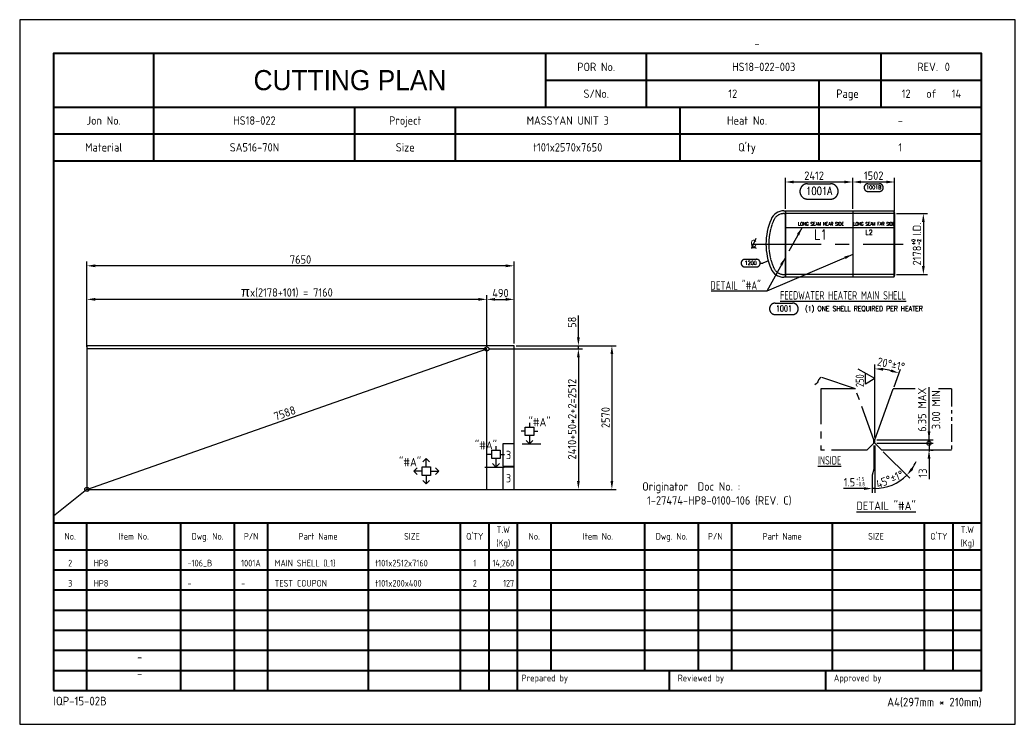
# Model space of a CAD drawing. Header units: millimetres. Extents: x -47360 to 661737, y -45870 to 354580.
# Drawn here: x 20000 to 37820, y 80000 to 92600 of the extents above; entities that cross this region are included whole.
import ezdxf
from ezdxf.enums import TextEntityAlignment as Align

# ---------------------------------------------------------------- set-up
doc = ezdxf.new("R2010")
doc.units = ezdxf.units.MM
doc.header["$LTSCALE"] = 10
for name, pattern in [('CENTER', [2, 1.25, -0.25, 0.25, -0.25]), ('CONT', [1, 1, 0]), ('DASHED', [0.75, 0.5, -0.25]), ('PHANTOM', [63.5, 31.75, -6.35, 6.35, -6.35, 6.35, -6.35])]:
    doc.linetypes.add(name, pattern=pattern)
for name, color, linetype in [('02_1  101x7159.68965753114x2512', 7, 'Continuous'), ('03_4  101x400x200', 7, 'Continuous'), ('11', 2, 'Continuous'), ('12_Ejes principales', 1, 'CENTER'), ('13', 4, 'PHANTOM'), ('14', 3, 'DASHED'), ('15', 7, 'Continuous'), ('GEN-ANN', 7, 'CONT'), ('GEN-TXT', 7, 'CONT'), ('N12_1  101x7650x2570', 7, 'Continuous'), ('T', 2, 'Continuous')]:
    doc.layers.add(name, color=color, linetype=linetype)
doc.layers.add('PAGE', color=9, linetype='Continuous', plot=False)
doc.layers.add('TITLE', color=15, linetype='Continuous', lineweight=40)
doc.styles.add('FRACTION', font='romans.shx', dxfattribs={"bigfont": 'FRACTION.shx'})
doc.styles.add('SIMPLEX', font='romans.shx', dxfattribs={"width": 0.8})
doc.styles.get("Standard").update_dxf_attribs({"font": 'isocp2.shx', "bigfont": 'whgtxt.shx'})
doc.dimstyles.new('ISO-25', dxfattribs={"dimscale": 60, "dimtxt": 2.5, "dimasz": 2.5, "dimexe": 1.25, "dimexo": 0.625, "dimtad": 1, "dimdec": 0, "dimdsep": 46, "dimtxsty": 'Standard', "dimcen": 2.5, "dimclrt": 2, "dimadec": 0, "dimazin": 0, "dimtfac": 1, "dimtdec": 0, "dimtmove": 0, "dimatfit": 3, "dimfxl": 1, "dimarcsym": 0})
doc.dimstyles.new('ISO-25 x2', dxfattribs={"dimscale": 60, "dimtxt": 2.5, "dimasz": 2.5, "dimexe": 1.25, "dimexo": 0.625, "dimtad": 1, "dimdec": 0, "dimlfac": 2, "dimdsep": 46, "dimtxsty": 'Standard', "dimcen": 2.5, "dimclrt": 2, "dimadec": 0, "dimazin": 0, "dimtfac": 1, "dimtdec": 0, "dimtmove": 0, "dimatfit": 3, "dimfxl": 1, "dimarcsym": 0})
doc.dimstyles.get("Standard").update_dxf_attribs({"dimtxt": 1, "dimasz": 1, "dimexe": 1, "dimexo": 1, "dimgap": 1, "dimtad": 1, "dimtxsty": 'Standard', "dimcen": 2.5, "dimadec": 0, "dimazin": 0, "dimtfac": 1, "dimtmove": 0, "dimatfit": 3, "dimfxl": 1, "dimarcsym": 0})

# ---------------------------------------------------------------- blocks, each defined once
blk = doc.blocks.new('CP00')
at = {"layer": 'PAGE'}
blk.add_line((20, 70), (10, 62), dxfattribs=at)
blk.add_lwpolyline([(0, 0), (297, 0), (297, 210), (0, 210)], close=True, dxfattribs=at)
at = {"layer": 'TITLE'}
for p, q in [((40, 184), (40, 200)), ((157, 184), (157, 200)), ((10, 184), (287, 184)), ((10, 168), (287, 168)), ((10, 60), (287, 60)), ((148.5, 16), (287, 16))]:
    blk.add_line(p, q, dxfattribs=at)
at = {"layer": 'TITLE', "color": 8}
for p, q in [((187, 184), (187, 200)), ((257, 184), (257, 192)), ((40, 168), (40, 184)), ((130, 168), (130, 184)), ((238.5, 168), (238.5, 184)), ((10, 176), (287, 176)), ((20, 10), (20, 60)), ((48, 10), (48, 60)), ((64, 10), (64, 60)), ((74, 10), (74, 60)), ((104, 10), (104, 60)), ((131.5, 10), (131.5, 60)), ((140, 10), (140, 60)), ((158.5, 16), (158.5, 60)), ((186.5, 16), (186.5, 60)), ((202.5, 16), (202.5, 60)), ((212.5, 16), (212.5, 60)), ((242.5, 16), (242.5, 60)), ((270, 16), (270, 60)), ((278.5, 16), (278.5, 60)), ((10, 52), (287, 52)), ((10, 46), (287, 46)), ((10, 40), (287, 40)), ((10, 34), (287, 34)), ((10, 28), (287, 28)), ((10, 22), (287, 22)), ((10, 16), (148.5, 16)), ((193.8, 16), (193.8, 10)), ((240.4, 16), (240.4, 10))]:
    blk.add_line(p, q, dxfattribs=at)
at = {"layer": 'TITLE', "color": 9}
for p, q in [((257, 192), (257, 200)), ((157, 192), (287, 192)), ((238.5, 184), (238.5, 192)), ((100, 168), (100, 184)), ((197, 168), (197, 184)), ((148.5, 10), (148.5, 60))]:
    blk.add_line(p, q, dxfattribs=at)
at = {"layer": 'TITLE', "color": 15}
blk.add_lwpolyline([(10, 10), (287, 10), (287, 200), (10, 200)], close=True, dxfattribs=at)
at = {"layer": 'PAGE', "color": 2}
blk.add_attdef('ATT_NESTINGPLANNO', text='', height=2.5, dxfattribs=at).set_placement((220, 203), align=Align.MIDDLE_CENTER)
for tag, p in [('ATT_OWNERITEMNO', (35, 7.09)), ('ATT_PARTNAME', (35, 2.09))]:
    blk.add_attdef(tag, text='', height=2.5, dxfattribs=at).set_placement(p, align=Align.MIDDLE_LEFT)
at = {"layer": 'TITLE', "color": 2}
for s, height, p in [('POR No.', 2.5, (172, 196)), ('S/No.', 2.5, (172, 188)), ('Page', 2.5, (247, 188)), ('of', 2.5, (272, 188)), ('Jon No.', 2.5, (25, 180)), ('Project', 2.5, (115, 180)), ('Heat No.', 2.5, (217, 180)), ('-', 2.5, (262.75, 180)), ('Material', 2.5, (25, 172)), ('Size', 2.5, (115, 172)), ("Q'ty", 2.5, (217, 172)), ('No.', 2, (15, 56)), ('Item No.', 2, (34, 56)), ('Dwg. No.', 2, (56, 56)), ('P/N', 2, (69, 56)), ('Part Name', 2, (89, 56)), ('SIZE', 2, (117, 56)), ("Q'TY", 2, (135.75, 56)), ('T.W', 2, (144.25, 58)), ('No.', 2, (153.5, 56)), ('Item No.', 2, (172.5, 56)), ('Dwg. No.', 2, (194.5, 56)), ('P/N', 2, (207.5, 56)), ('Part Name', 2, (227.5, 56)), ('SIZE', 2, (255.5, 56)), ("Q'TY", 2, (274.25, 56)), ('T.W', 2, (282.75, 58)), ('(Kg)', 2, (144.25, 54)), ('(Kg)', 2, (282.75, 54))]:
    blk.add_text(s, height=height, dxfattribs=at).set_placement(p, align=Align.MIDDLE_CENTER)
blk.add_text('REV.', height=2.5, dxfattribs=at).set_placement((274, 196), align=Align.MIDDLE_RIGHT)
blk.add_text('0', height=2.5, dxfattribs=at).set_placement((276, 196), align=Align.MIDDLE_LEFT)
for s, height, p in [('Prepared by', 2, (149.73, 12.75)), ('Reviewed by', 2, (196.33, 12.75)), ('Approved by', 2, (242.93, 12.75)), ('IQP-15-02B', 2.594, (10, 5.57))]:
    blk.add_text(s, height=height, dxfattribs=at).set_placement(p)
blk.add_text('A4(297mm * 210mm)', height=2.5936, dxfattribs=at).set_placement((287, 5.26), align=Align.RIGHT)
at = {"layer": 'TITLE', "color": 3, "insert": (98.5, 192), "char_height": 6, "width": 59.896, "attachment_point": 5}
blk.add_mtext('{\\fHYHeadLine-Medium|b0|i0|c129|p18;CUTTING PLAN}', dxfattribs=at)
at = {"layer": 'TITLE', "color": 2}
for tag, height, p in [('ATT_PORNO', 2.5, (222, 196)), ('ATT_CUTTINGPLANNO', 2.5, (212.75, 188)), ('ATT_PAGENO', 2.5, (264.5, 188)), ('ATT_PAGESUBTOTAL', 2.5, (279.5, 188)), ('ATT_WONO', 2.5, (70, 180)), ('ATT_PROJECT', 2.5, (163.5, 180)), ('ATT_PORWEIGHT', 2, (278.5, 89)), ('ATT_NETWEIGHT', 2, (278.5, 83)), ('ATT_SAVEWEIGHT', 2, (278.5, 77)), ('ATT_SCRAPWEIGHT', 2, (278.5, 71)), ('ATT_CUTTING', 2, (278.5, 65))]:
    blk.add_attdef(tag, text='', height=height, dxfattribs=at).set_placement(p, align=Align.MIDDLE_CENTER)
at = {"layer": 'TITLE', "color": 3}
for tag, p in [('ATT_MATERIAL', (70, 172)), ('ATT_SIZE', (163.5, 172)), ('ATT_QTY', (262.75, 172))]:
    blk.add_attdef(tag, text='', height=2.5, dxfattribs=at).set_placement(p, align=Align.MIDDLE_CENTER)
blk = doc.blocks.new('*D149')
at = {"color": 0, "lineweight": -2, "transparency": 16777216}
for p, q in [((21200, 86749), (21200, 87675)), ((28360, 86749), (28360, 87675)), ((28210, 87600), (21350, 87600))]:
    blk.add_line(p, q, dxfattribs=at)
at = {"color": 0, "transparency": 16777216}
for points in [[(21350, 87625), (21350, 87575), (21200, 87600)], [(28210, 87625), (28210, 87575), (28360, 87600)]]:
    blk.add_solid(points, dxfattribs=at)
at = {"layer": 'Defpoints', "color": 0, "transparency": 16777216}
for p in [(21200, 87600), (21200, 86712), (28360, 86712)]:
    blk.add_point(p, dxfattribs=at)
at = {"color": 2, "transparency": 16777216, "insert": (24780, 87731), "char_height": 150, "attachment_point": 5}
blk.add_mtext('{\\fGulim|b0|i0|c129|p50;\\H1.2x;π\\Fisocp2,whgtxt|c129;\\H0.83333x;x(2178+101) =} 7160', dxfattribs=at)
blk = doc.blocks.new('*D150')
at = {"color": 0, "lineweight": -2, "transparency": 16777216}
for p, q in [((28360, 86749), (28360, 87675)), ((28850, 86807), (28850, 87675)), ((28510, 87600), (28700, 87600))]:
    blk.add_line(p, q, dxfattribs=at)
at = {"color": 0, "transparency": 16777216}
for points in [[(28510, 87625), (28510, 87575), (28360, 87600)], [(28700, 87625), (28700, 87575), (28850, 87600)]]:
    blk.add_solid(points, dxfattribs=at)
at = {"layer": 'Defpoints', "color": 0, "transparency": 16777216}
for p in [(28850, 87600), (28360, 86712), (28850, 86770)]:
    blk.add_point(p, dxfattribs=at)
at = {"color": 2, "transparency": 16777216, "insert": (28605, 87712), "char_height": 150, "attachment_point": 5}
blk.add_mtext('490', dxfattribs=at)
blk = doc.blocks.new('*D151')
at = {"color": 0, "lineweight": -2, "transparency": 16777216}
for p, q in [((21200, 86807.5), (21200, 88275)), ((28850, 86807.5), (28850, 88275)), ((28700, 88200), (21350, 88200))]:
    blk.add_line(p, q, dxfattribs=at)
at = {"color": 0, "transparency": 16777216}
for points in [[(21350, 88225), (21350, 88175), (21200, 88200)], [(28700, 88225), (28700, 88175), (28850, 88200)]]:
    blk.add_solid(points, dxfattribs=at)
at = {"layer": 'Defpoints', "color": 0, "transparency": 16777216}
for p in [(21200, 88200), (21200, 86770), (28850, 86770)]:
    blk.add_point(p, dxfattribs=at)
at = {"color": 2, "transparency": 16777216, "insert": (25025, 88312.5), "char_height": 150, "attachment_point": 5}
blk.add_mtext('7650', dxfattribs=at)
blk = doc.blocks.new('*D152')
at = {"color": 0, "lineweight": -2, "transparency": 16777216}
for p, q in [((28397, 86712), (30075, 86712)), ((30000, 86562), (30000, 84350)), ((28397, 84200), (30075, 84200))]:
    blk.add_line(p, q, dxfattribs=at)
at = {"color": 0, "transparency": 16777216}
for points in [[(29975, 86562), (30025, 86562), (30000, 86712)], [(29975, 84350), (30025, 84350), (30000, 84200)]]:
    blk.add_solid(points, dxfattribs=at)
at = {"layer": 'Defpoints', "color": 0, "transparency": 16777216}
for p in [(28360, 86712), (28360, 84200), (30000, 84200)]:
    blk.add_point(p, dxfattribs=at)
at = {"color": 2, "transparency": 16777216, "insert": (29887, 85456), "char_height": 150, "attachment_point": 5, "rotation": 90}
blk.add_mtext('2410+50*2+2=2512', dxfattribs=at)
blk = doc.blocks.new('*D153')
at = {"color": 0, "lineweight": -2, "transparency": 16777216}
for p, q in [((30000, 86920), (30000, 87310)), ((28397, 86712), (30075, 86712)), ((28888, 86770), (30075, 86770)), ((30000, 86712), (30000, 86770)), ((30000, 86562), (30000, 86412))]:
    blk.add_line(p, q, dxfattribs=at)
at = {"color": 0, "transparency": 16777216}
for points in [[(29975, 86920), (30025, 86920), (30000, 86770)], [(29975, 86562), (30025, 86562), (30000, 86712)]]:
    blk.add_solid(points, dxfattribs=at)
at = {"layer": 'Defpoints', "color": 0, "transparency": 16777216}
for p in [(28360, 86712), (28850, 86770), (30000, 86770)]:
    blk.add_point(p, dxfattribs=at)
at = {"color": 2, "transparency": 16777216, "insert": (29887, 87190), "char_height": 150, "attachment_point": 5, "rotation": 90}
blk.add_mtext('58', dxfattribs=at)
blk = doc.blocks.new('*D154')
at = {"color": 0, "lineweight": -2, "transparency": 16777216}
for p, q in [((28888, 86770), (30675, 86770)), ((30600, 86620), (30600, 84350)), ((28888, 84200), (30675, 84200))]:
    blk.add_line(p, q, dxfattribs=at)
at = {"color": 0, "transparency": 16777216}
for points in [[(30575, 86620), (30625, 86620), (30600, 86770)], [(30575, 84350), (30625, 84350), (30600, 84200)]]:
    blk.add_solid(points, dxfattribs=at)
at = {"layer": 'Defpoints', "color": 0, "transparency": 16777216}
for p in [(28850, 86770), (28850, 84200), (30600, 84200)]:
    blk.add_point(p, dxfattribs=at)
at = {"color": 2, "transparency": 16777216, "insert": (30487, 85485), "char_height": 150, "attachment_point": 5, "rotation": 90}
blk.add_mtext('2570', dxfattribs=at)
blk = doc.blocks.new('_Small')
at = {"color": 0, "linetype": 'ByBlock', "lineweight": -2}
blk.add_circle((0, 0), 0.25, dxfattribs=at)
blk = doc.blocks.new('*D165')
at = {"color": 0, "lineweight": -2, "transparency": 16777216}
blk.add_line((21200, 84200), (28360, 86712), dxfattribs=at)
at = {"layer": 'Defpoints', "color": 0, "transparency": 16777216}
for p in [(28360, 86712), (28360, 86712), (21200, 84200)]:
    blk.add_point(p, dxfattribs=at)
at = {"color": 0, "lineweight": -2, "transparency": 16777216, "xscale": 150, "yscale": 150, "zscale": 150}
for p, rotation in [((28360, 86712), 19.33358433009803), ((21200, 84200), 199.333584330098)]:
    blk.add_blockref('_Small', p, dxfattribs=dict(at, rotation=rotation))
at = {"color": 2, "transparency": 16777216, "insert": (24743, 85562), "char_height": 150, "attachment_point": 5, "rotation": 19.3336}
blk.add_mtext('7588', dxfattribs=at)
blk = doc.blocks.new('*D256')
at = {"color": 0, "lineweight": -2, "transparency": 16777216}
for p, q in [((36279, 85238), (36279, 85388)), ((35345, 85088), (36354, 85088)), ((35345, 85025), (36354, 85025)), ((36279, 85025), (36279, 85088)), ((36279, 85025), (36279, 84875))]:
    blk.add_line(p, q, dxfattribs=at)
at = {"color": 0, "transparency": 16777216}
blk.add_solid([(36254, 85238), (36304, 85238), (36279, 85088)], dxfattribs=at)
at = {"layer": 'Defpoints', "color": 0, "transparency": 16777216}
for p in [(35307, 85088), (35307, 85025), (36279, 85088)]:
    blk.add_point(p, dxfattribs=at)
at = {"color": 0, "lineweight": -2, "transparency": 16777216, "xscale": 150, "yscale": 150, "zscale": 150, "rotation": 90}
blk.add_blockref('_Small', (36279, 85025), dxfattribs=at)
blk = doc.blocks.new('*D257')
at = {"color": 0, "lineweight": -2, "transparency": 16777216}
for p, q in [((35345, 85025), (36354, 85025)), ((36279, 85025), (36279, 85175)), ((36279, 85025), (36279, 84900)), ((36309, 84900), (36354, 84900)), ((36279, 84750), (36279, 84384))]:
    blk.add_line(p, q, dxfattribs=at)
at = {"color": 0, "transparency": 16777216}
blk.add_solid([(36254, 84750), (36304, 84750), (36279, 84900)], dxfattribs=at)
at = {"layer": 'Defpoints', "color": 0, "transparency": 16777216}
for p in [(35307, 85025), (36272, 84900), (36279, 84900)]:
    blk.add_point(p, dxfattribs=at)
at = {"color": 2, "transparency": 16777216, "insert": (36167, 84492), "char_height": 150, "attachment_point": 5, "rotation": 90}
blk.add_mtext('13', dxfattribs=at)
blk = doc.blocks.new('_None')
blk = doc.blocks.new('*D258')
at = {"color": 0, "lineweight": -2, "transparency": 16777216}
for p, q in [((35307, 85126), (35307, 86432)), ((35652, 86035), (35767, 86351))]:
    blk.add_line(p, q, dxfattribs=at)
blk.add_arc((35307, 85088), 1269, 76.7786, 83.2214, dxfattribs=at)
at = {"color": 0, "transparency": 16777216}
for points in [[(35456, 86323), (35458, 86373), (35307, 86357)], [(35605, 86347), (35590, 86300), (35741, 86281)]]:
    blk.add_solid(points, dxfattribs=at)
at = {"layer": 'Defpoints', "color": 0, "transparency": 16777216}
for p in [(35455, 86349), (35639, 86000), (35307, 85088), (35307, 85088), (35307, 85025)]:
    blk.add_point(p, dxfattribs=at)
at = {"color": 2, "transparency": 16777216, "insert": (35599, 86439), "char_height": 150, "attachment_point": 5, "rotation": 347.8243}
blk.add_mtext('20°%%P1%%D', dxfattribs=at)
blk = doc.blocks.new('$CL')
at = {"layer": 'GEN-TXT', "color": 2, "linetype": 'CONT'}
blk.add_line((0.031, 0.069), (-0.031, -0.069), dxfattribs=at)
blk.add_arc((0.003, -0.131), 0.0703, 61.7604, 118.2396, dxfattribs=at)
at = {"layer": 'GEN-TXT', "color": 2, "linetype": 'CONT', "style": 'FRACTION'}
blk.add_text('C', height=0.0938, dxfattribs=at).set_placement((0, 0), align=Align.MIDDLE)
blk = doc.blocks.new('$PNBR')
at = {"layer": 'GEN-ANN', "color": 7, "linetype": 'CONT'}
for p, q in [((0.125, 0.125), (0.5, 0.125)), ((0.125, -0.125), (0.5, -0.125))]:
    blk.add_line(p, q, dxfattribs=at)
for centre, start, end in [((0.125, 0), 90, 270), ((0.5, 0), 270, 90)]:
    blk.add_arc(centre, 0.125, start, end, dxfattribs=at)
at = {"layer": 'GEN-ANN', "color": 7, "linetype": 'CONT', "style": 'FRACTION'}
blk.add_attdef('PNB', text='', height=0.0938, dxfattribs=at).set_placement((0.313, -0.046), align=Align.CENTER)
blk = doc.blocks.new('*D259')
at = {"color": 0, "lineweight": -2, "transparency": 16777216}
for p, q in [((33706, 89222), (33706, 89775)), ((33856, 89700), (34762, 89700)), ((34912, 89222), (34912, 89775))]:
    blk.add_line(p, q, dxfattribs=at)
at = {"color": 0, "transparency": 16777216}
for points in [[(33856, 89725), (33856, 89675), (33706, 89700)], [(34762, 89725), (34762, 89675), (34912, 89700)]]:
    blk.add_solid(points, dxfattribs=at)
at = {"layer": 'Defpoints', "color": 0, "transparency": 16777216}
for p in [(34912, 89700), (33706, 89184), (34912, 89184)]:
    blk.add_point(p, dxfattribs=at)
at = {"color": 2, "transparency": 16777216, "insert": (34221, 89813), "char_height": 150, "attachment_point": 5}
blk.add_mtext('2412', dxfattribs=at)
blk = doc.blocks.new('*D260')
at = {"color": 0, "lineweight": -2, "transparency": 16777216}
for p, q in [((34912, 89222), (34912, 89775)), ((35062, 89700), (35513, 89700)), ((35663, 89182), (35663, 89775))]:
    blk.add_line(p, q, dxfattribs=at)
at = {"color": 0, "transparency": 16777216}
for points in [[(35062, 89725), (35062, 89675), (34912, 89700)], [(35513, 89725), (35513, 89675), (35663, 89700)]]:
    blk.add_solid(points, dxfattribs=at)
at = {"layer": 'Defpoints', "color": 0, "transparency": 16777216}
for p in [(35663, 89700), (34912, 89184), (35663, 89144)]:
    blk.add_point(p, dxfattribs=at)
at = {"color": 2, "transparency": 16777216, "insert": (35288, 89813), "char_height": 150, "attachment_point": 5}
blk.add_mtext('1502', dxfattribs=at)
blk = doc.blocks.new('*D261')
at = {"color": 0, "lineweight": -2, "transparency": 16777216}
for p, q in [((35694, 89134), (36252, 89134)), ((36177, 88984), (36177, 88195)), ((35694, 88045), (36252, 88045))]:
    blk.add_line(p, q, dxfattribs=at)
at = {"color": 0, "transparency": 16777216}
for points in [[(36152, 88984), (36202, 88984), (36177, 89134)], [(36152, 88195), (36202, 88195), (36177, 88045)]]:
    blk.add_solid(points, dxfattribs=at)
at = {"layer": 'Defpoints', "color": 0, "transparency": 16777216}
for p in [(35657, 89134), (35657, 88045), (36177, 88045)]:
    blk.add_point(p, dxfattribs=at)
at = {"color": 2, "transparency": 16777216, "insert": (36063, 88590), "char_height": 150, "attachment_point": 5, "rotation": 90}
blk.add_mtext('2178  I.D.', dxfattribs=at)

msp = doc.modelspace()

# ---------------------------------------------------------------- linework, layer by layer
for p, q in [((36279.05, 85388.5), (36279.05, 86028.75)), ((28995.47, 85015), (29325.23, 85015)), ((35292.25, 84987.5), (35292.25, 84563.58)), ((35307.25, 84987.5), (35307.25, 84139.66)), ((35458.76, 84873.48), (35933.28, 84398.97)), ((28324.77, 84600), (28670.05, 84600)), ((35292.25, 84563.58), (35262.25, 84456.58)), ((35262.25, 84456.58), (35262.25, 84139.66)), ((35112.25, 84214.66), (34746.03, 84214.66)), ((35307.25, 84214.66), (35262.25, 84214.66))]:
    msp.add_line(p, q)
for start, end in [(325.621043, 336.242086), (270, 315)]:
    msp.add_arc((35307.25, 85025), 810.34, start, end)
for points in [[(35995.28, 84551.46), (35956.8, 84583.39), (35880.25, 84452)], [(35112.25, 84239.66), (35112.25, 84189.66), (35262.25, 84214.66)]]:
    msp.add_solid(points)
at = {"layer": '02_1  101x7159.68965753114x2512'}
msp.add_lwpolyline([(28359.69, 84200), (28359.69, 86712), (21200, 86712), (21200, 84200)], close=True, dxfattribs=at)
at = {"layer": '03_4  101x400x200'}
for points in [[(28850, 85015), (28650, 85015), (28650, 84615), (28850, 84615)], [(28850, 84600), (28650, 84600), (28650, 84200), (28850, 84200)]]:
    msp.add_lwpolyline(points, close=True, dxfattribs=at)
at = {"layer": '11', "color": 3}
for p, q in [((33681.14, 89184.1), (33706.14, 89184.1)), ((33681.14, 89184.1), (33706.14, 89184.1)), ((33706.14, 89184.1), (33706.14, 87995.1)), ((33706.14, 87995.1), (33706.14, 89184.1)), ((33706.14, 89184.1), (35648.42, 89184.1)), ((33706.14, 89184.1), (33706.14, 87995.1)), ((34912.14, 89184.1), (34912.14, 87995.1)), ((35648.42, 89184.1), (35663.16, 89143.62)), ((35648.42, 89184.1), (35648.42, 87995.1)), ((35663.16, 89140.45), (35656.81, 89134.1)), ((35663.16, 89143.62), (35663.16, 88035.57)), ((33706.14, 88886.85), (34912.14, 88886.85)), ((35663.16, 88035.57), (35648.42, 87995.1)), ((35663.16, 88038.75), (35656.81, 88045.1)), ((33706.14, 87995.1), (33681.14, 87995.1)), ((33706.14, 87995.1), (33681.14, 87995.1)), ((35648.42, 87995.1), (33706.14, 87995.1)), ((35307.25, 85088.5), (35639.01, 86000)), ((36030.57, 86000), (35639.01, 86000)), ((36679.85, 86000), (36448.31, 86000)), ((35307.25, 85025), (35307.25, 85088.5)), ((35432.25, 84900), (35307.25, 85025)), ((36679.85, 84900), (35432.25, 84900))]:
    msp.add_line(p, q, dxfattribs=at)
for centre, radius, start, end in [((33680.93, 88932.68), 251.42, 89.951195, 156.90531), ((34478.99, 88589.6), 1120.1, 156.775067, 203.224933), ((33680.93, 88246.51), 251.42, 203.09469, 270.048805)]:
    msp.add_arc(centre, radius, start, end, dxfattribs=at)
at = {"layer": '12_Ejes principales', "ltscale": 100}
msp.add_line((33097.18, 88589.6), (35813.16, 88589.6), dxfattribs=at)
at = {"layer": '13', "ltscale": 2}
for p, q in [((34960.49, 86000), (34342.98, 86205.83)), ((34960.49, 86000), (34342.98, 86000)), ((34342.98, 86000), (34342.98, 84900)), ((35292.25, 85088.5), (34960.49, 86000)), ((35167.25, 84900), (35292.25, 85025)), ((35167.25, 84900), (34342.98, 84900))]:
    msp.add_line(p, q, dxfattribs=at)
at = {"layer": '13'}
for p, q in [((36679.85, 86000), (36679.85, 84900)), ((35292.25, 85025), (35292.25, 85088.5))]:
    msp.add_line(p, q, dxfattribs=at)
at = {"layer": '13', "ltscale": 2}
msp.add_lwpolyline([(34342.98, 86205.83), (34323.76, 86190.48), (34310.88, 86174.49), (34302.01, 86157.93), (34294.8, 86140.86), (34286.93, 86123.37), (34276.05, 86105.5), (34259.83, 86087.35), (34235.93, 86068.96)], dxfattribs=at)
at = {"layer": '14', "color": 6, "ltscale": 2}
for p, q in [((33680.72, 89134.1), (33706.14, 89134.1)), ((33680.72, 89134.1), (33706.14, 89134.1)), ((35656.81, 89134.1), (33706.14, 89134.1)), ((34912.14, 88886.85), (35663.16, 88886.85)), ((33680.72, 88045.1), (33706.14, 88045.1)), ((33680.72, 88045.1), (33706.14, 88045.1)), ((35656.81, 88045.1), (33706.14, 88045.1))]:
    msp.add_line(p, q, dxfattribs=at)
for centre, radius, start, end in [((33680.93, 88932.68), 201.42, 89.939156, 156.937517), ((34478.99, 88589.6), 1070.1, 156.775067, 203.224933), ((33680.93, 88246.51), 201.42, 203.062483, 270.060844)]:
    msp.add_arc(centre, radius, start, end, dxfattribs=at)
at = {"layer": '15'}
for p, q in [((33257.46, 88247.76, -35480272.84), (33302.82, 88247.76, -35480272.84)), ((35307.25, 86181.37), (35012.05, 86351.8)), ((35138.44, 86083.91), (35138.44, 86278.83)), ((35307.25, 86181.37), (35138.44, 86083.91))]:
    msp.add_line(p, q, dxfattribs=at)
at = {"layer": 'N12_1  101x7650x2570', "color": 3}
msp.add_lwpolyline([(28850, 84200), (28850, 86770), (21200, 86770), (21200, 84200)], close=True, dxfattribs=at)
at = {"layer": 'T'}
for p, q in [((29125.12, 85390), (29125.12, 85315)), ((29050.12, 85240), (28975.12, 85240)), ((29200.12, 85240), (29275.12, 85240)), ((29125.12, 85165), (29125.12, 85015)), ((28449.88, 84825), (28374.88, 84825)), ((28524.88, 84975), (28524.88, 84900)), ((28599.88, 84825), (28674.88, 84825)), ((27276.9, 84600.33), (27276.9, 84750.33)), ((28524.88, 84750), (28524.88, 84600)), ((27201.9, 84525.33), (27051.9, 84525.33)), ((27351.9, 84525.33), (27501.9, 84525.33)), ((27276.9, 84450.33), (27276.9, 84300.33))]:
    msp.add_line(p, q, dxfattribs=at)
for points in [[(29050.12, 85315), (29200.12, 85315), (29200.12, 85165), (29050.12, 85165)], [(28449.88, 84900), (28599.88, 84900), (28599.88, 84750), (28449.88, 84750)], [(27201.9, 84600.33), (27351.9, 84600.33), (27351.9, 84450.33), (27201.9, 84450.33)]]:
    msp.add_lwpolyline(points, close=True, dxfattribs=at)
for points in [[(29065.12, 85075), (29125.12, 85015), (29185.12, 85075)], [(27216.9, 84690.33), (27276.9, 84750.33), (27336.9, 84690.33)], [(28464.88, 84660), (28524.88, 84600), (28584.88, 84660)], [(27111.9, 84585.33), (27051.9, 84525.33), (27111.9, 84465.33)], [(27441.9, 84585.33), (27501.9, 84525.33), (27441.9, 84465.33)], [(27216.9, 84360.33), (27276.9, 84300.33), (27336.9, 84360.33)]]:
    msp.add_lwpolyline(points, dxfattribs=at)

# ---------------------------------------------------------------- block references
ref = msp.add_blockref('CP00', (20000, 80000), dxfattribs=dict(xscale=60, yscale=60, zscale=60))
ref.add_attrib('ATT_WONO', 'HS18-022', dxfattribs={"layer": 'TITLE', "color": 2, "height": 150}).set_placement((24200, 90800), align=Align.MIDDLE_CENTER)
ref.add_attrib('ATT_PROJECT', 'MASSYAN UNIT 3', dxfattribs={"layer": 'TITLE', "color": 2, "height": 150}).set_placement((29810, 90800), align=Align.MIDDLE_CENTER)
ref.add_attrib('ATT_PORNO', 'HS18-022-003', dxfattribs={"layer": 'TITLE', "color": 2, "height": 150}).set_placement((33320, 91760), align=Align.MIDDLE_CENTER)
ref.add_attrib('ATT_OWNERITEMNO', '-', dxfattribs={"layer": 'PAGE', "color": 2, "height": 150}).set_placement((22100, 81200), align=Align.MIDDLE_LEFT)
ref.add_attrib('ATT_PARTNAME', '-', dxfattribs={"layer": 'PAGE', "color": 2, "height": 150}).set_placement((22100, 80900), align=Align.MIDDLE_LEFT)
ref.add_attrib('ATT_MATERIAL', 'SA516-70N', dxfattribs={"layer": 'TITLE', "color": 3, "height": 150}).set_placement((24200, 90320), align=Align.MIDDLE_CENTER)
ref.add_attrib('ATT_SIZE', 't101x2570x7650', dxfattribs={"layer": 'TITLE', "color": 3, "height": 150}).set_placement((29810, 90320), align=Align.MIDDLE_CENTER)
ref.add_attrib('ATT_QTY', '1', dxfattribs={"layer": 'TITLE', "color": 3, "height": 150}).set_placement((35765, 90320), align=Align.MIDDLE_CENTER)
ref.add_attrib('ATT_NESTINGPLANNO', '-', dxfattribs={"layer": 'PAGE', "color": 2, "height": 150}).set_placement((33200, 92180), align=Align.MIDDLE_CENTER)
ref.add_attrib('ATT_CUTTINGPLANNO', '12', dxfattribs={"layer": 'TITLE', "color": 2, "height": 150}).set_placement((32765, 91280), align=Align.MIDDLE_CENTER)
ref.add_attrib('ATT_PAGENO', '12', dxfattribs={"layer": 'TITLE', "color": 2, "height": 150}).set_placement((35870, 91280), align=Align.MIDDLE_CENTER)
ref.add_attrib('ATT_PAGESUBTOTAL', '14', dxfattribs={"layer": 'TITLE', "color": 2, "height": 150}).set_placement((36770, 91280), align=Align.MIDDLE_CENTER)
at = {"layer": '15'}
ref = msp.add_blockref('$PNBR', (33966.64, 89531.12), dxfattribs=dict(at, xscale=1097.595137828686, yscale=1097.595137828686, zscale=1097.595137828686))
ref.add_attrib('PNB', '1001A', dxfattribs={"layer": '11', "color": 3, "height": 140, "style": 'FRACTION', "width": 0.8}).set_placement((34309.64, 89470.31), align=Align.CENTER)
ref = msp.add_blockref('$PNBR', (35116.65, 89599.72), dxfattribs=dict(at, xscale=548.7975689143431, yscale=548.7975689143431, zscale=548.7975689143431))
ref.add_attrib('PNB', '1001B', dxfattribs={"layer": '11', "height": 70, "style": 'FRACTION', "width": 0.8}).set_placement((35288.15, 89569.31), align=Align.CENTER)
at = {"layer": '15', "xscale": 1280, "yscale": 1280, "zscale": 1280}
msp.add_blockref('$CL', (33136.96, 88601.22), dxfattribs=at)
at = {"layer": '15'}
ref = msp.add_blockref('$PNBR', (32914.46, 88247.76, -35480272.84), dxfattribs=dict(at, xscale=548.7975689143431, yscale=548.7975689143431, zscale=548.7975689143431))
ref.add_attrib('PNB', '1200', dxfattribs={"layer": '11', "height": 70, "style": 'FRACTION', "width": 0.8}).set_placement((33085.96, 88217.35, -35480272.84), align=Align.CENTER)
ref = msp.add_blockref('$PNBR', (33422.55, 87430.38, -70960545.69), dxfattribs=dict(at, xscale=823.1963533715145, yscale=823.196353371512, zscale=823.196353371513))
ref.add_attrib('PNB', '1001', dxfattribs={"layer": '11', "height": 105, "style": 'FRACTION', "width": 0.8}).set_placement((33679.8, 87384.77, -70960545.69), align=Align.CENTER)

# ---------------------------------------------------------------- texts
at = {"color": 2}
for s, height, width, p in [('DETAIL "#A"', 150, 0.85, (32362.6, 87773.52)), ('%%UFEEDWATER HEATER MAIN SHELL', 150, 0.8, (33610.89, 87596.47)), ('+1.5', 75, 0.8, (34973.39, 84348.21)), ('-0.8', 75, 0.8, (34973.39, 84254.94))]:
    msp.add_text(s, height=height, dxfattribs=dict(at, width=width)).set_placement(p)
at = {"color": 2, "width": 0.8}
msp.add_text('250', height=150, rotation=90, dxfattribs=at).set_placement((35115.86, 86032))
msp.add_text('%%UINSIDE', height=150, dxfattribs=at).set_placement((34498.71, 84718.24), align=Align.MIDDLE_CENTER)
at = {"color": 2}
msp.add_text('%%UDETAIL "#A"', height=150, dxfattribs=at).set_placement((34978.71, 83830))
at = {"color": 2, "char_height": 150, "attachment_point": 5}
for s, insert, rotation in [('6.35 MAX\\P3.00 MIN', (36279.05, 85624.13), 90), ('45°%%P1%%D', (35574.3, 84380.28), 22.5)]:
    msp.add_mtext(s, dxfattribs=dict(at, insert=insert, rotation=rotation))
at = {"color": 2, "insert": (34854.14, 84327.16), "char_height": 150, "attachment_point": 5}
msp.add_mtext('1.5', dxfattribs=at)
at = {"layer": '11', "color": 3, "style": 'SIMPLEX', "width": 0.85}
msp.add_text('L1', height=180, dxfattribs=at).set_placement((34218.49, 88669.88, 70960545.69))
at = {"layer": '11', "style": 'SIMPLEX', "width": 0.85}
msp.add_text('L2', height=90, dxfattribs=at).set_placement((35141, 88752.38, 141921091.37))
at = {"layer": '15', "style": 'SIMPLEX'}
for s, width, p in [('LONG SEAM NEAR SIDE', 0.8, (33934.24, 88919.4, 70960545.69)), ('LONG SEAM FAR SIDE', 0.7, (34924.93, 88919.4, 70960545.69))]:
    msp.add_text(s, height=60, dxfattribs=dict(at, width=width)).set_placement(p)
at = {"layer": '15', "color": 2, "style": 'SIMPLEX', "width": 0.8}
for s, p in [('+0', (36029.67, 88571.65)), ('-2', (36129.67, 88571.65))]:
    msp.add_text(s, height=60, rotation=90, dxfattribs=at).set_placement(p)
msp.add_text('(1) ONE SHELL REQUIRED PER HEATER', height=90, dxfattribs=at).set_placement((35114.55, 87435.17, -70960545.69), align=Align.MIDDLE_CENTER)
at = {"layer": 'T'}
for s, p in [('"#A"', (29305.19, 85402)), ('"#A"', (28344.81, 84987)), ('3', (28750, 84815)), ('"#A"', (26985.83, 84687.33)), ('3', (28750, 84400))]:
    msp.add_text(s, height=150, dxfattribs=at).set_placement(p, align=Align.MIDDLE_CENTER)
for s, p in [('2', (20900, 82820)), ('1', (28145, 82820)), ('3', (20900, 82460)), ('2', (28145, 82460))]:
    msp.add_text(s, height=120, dxfattribs=at).set_placement(p, align=Align.CENTER)
for s, p in [('HP8', (21320, 82820)), ('-106_B', (23000, 82820)), ('1001A', (23960, 82820)), ('MAIN SHELL (L1)', (24560, 82820)), ('t101x2512x7160', (26360, 82820)), ('HP8', (21320, 82460)), ('-', (23000, 82460)), ('-', (23960, 82460)), ('TEST COUPON', (24560, 82460)), ('t101x200x400', (26360, 82460))]:
    msp.add_text(s, height=120, dxfattribs=at).set_placement(p)
at = {"layer": 'T', "width": 0.9}
for s, p in [('14,260', (28850, 82820)), ('127', (28850, 82460))]:
    msp.add_text(s, height=120, dxfattribs=at).set_placement(p, align=Align.RIGHT)
at = {"layer": 'T', "insert": (31144.18, 84326.68), "char_height": 150, "width": 3304.3281, "attachment_point": 1}
msp.add_mtext('Originator  Doc No. : \\P 1-27474-HP8-0100-106 (REV. C)', dxfattribs=at)

# ---------------------------------------------------------------- dimensions: what is measured, and where the dimension line sits
dim = msp.add_linear_dim(base=(34912.14, 89700), p1=(33706.14, 89184.1), p2=(34912.14, 89184.1), dimstyle='ISO-25 x2')
dim.commit()
dim.dimension.update_dxf_attribs({"geometry": '*D259', "text_midpoint": (34221.06, 89700), "dimtype": 160})
for base, p1, p2, dimstyle, picture, middle in [((35663.16, 89700), (34912.14, 89184.1), (35663.16, 89144.1), 'ISO-25 x2', '*D260', (35287.65, 89812.51)), ((21200, 88200), (28850, 86770), (21200, 86770), 'ISO-25', '*D151', (25025, 88312.5)), ((28850, 87600), (28359.69, 86712), (28850, 86770), 'ISO-25', '*D150', (28604.84, 87712.5))]:
    dim = msp.add_linear_dim(base=base, p1=p1, p2=p2, dimstyle=dimstyle)
    dim.commit()
    dim.dimension.update_dxf_attribs({"geometry": picture, "text_midpoint": middle})
for base, p1, p2, text, dimstyle, picture, middle in [((36176.68, 88045.1), (35656.81, 89134.1), (35656.81, 88045.1), '<>  I.D.', 'ISO-25 x2', '*D261', (36063.14, 88589.6)), ((30000, 84200), (28359.69, 86712), (28359.69, 84200), '2410+50*2+2=<>', 'ISO-25', '*D152', (29887.49, 85456))]:
    dim = msp.add_linear_dim(base=base, p1=p1, p2=p2, angle=90, text=text, dimstyle=dimstyle)
    dim.commit()
    dim.dimension.update_dxf_attribs({"geometry": picture, "text_midpoint": middle})
dim = msp.add_linear_dim(base=(21200, 87600), p1=(28359.69, 86712), p2=(21200, 86712), text='{\\fGulim|b0|i0|c129|p50;\\H1.2x;π\\Fisocp2,whgtxt|c129;\\H0.83333x;x(2178+101) =} <>', dimstyle='ISO-25')
dim.commit()
dim.dimension.update_dxf_attribs({"geometry": '*D149', "text_midpoint": (24779.84, 87731.25)})
for base, p1, p2, picture, middle in [((30000, 86770), (28359.69, 86712), (28850, 86770), '*D153', (29887.5, 87190)), ((30600, 84200), (28850, 86770), (28850, 84200), '*D154', (30487.49, 85485))]:
    dim = msp.add_linear_dim(base=base, p1=p1, p2=p2, angle=90, dimstyle='ISO-25')
    dim.commit()
    dim.dimension.update_dxf_attribs({"geometry": picture, "text_midpoint": middle})
dim = msp.add_aligned_dim(p1=(21200, 84200), p2=(28359.69, 86712), distance=0, dimstyle='ISO-25', override={"dimblk1": 'Small', "dimblk2": 'Small', "dimsah": 1, "dimse1": 1, "dimse2": 1})
dim.commit()
dim.dimension.update_dxf_attribs({"geometry": '*D165', "text_midpoint": (24742.6, 85562.16)})
dim = msp.add_angular_dim_2l(base=(35454.52, 86348.52), line1=((35307.25, 85088.5), (35639.01, 86000)), line2=((35307.25, 85025), (35307.25, 85088.5)), text='<>%%P1%%D', dimstyle='ISO-25')
dim.commit()
dim.dimension.update_dxf_attribs({"geometry": '*D258', "text_midpoint": (35574.81, 86328.57), "dimtype": 162})
for base, p2, text, override, picture, middle in [((36279.05, 85088.5), (35307.25, 85088.5), ' ', {"dimblk1": 'Small', "dimsah": 1}, '*D256', (36279.05, 85056.75)), ((36279.05, 84900), (36271.51, 84900), '13', {"dimblk1": 'None', "dimsah": 1}, '*D257', (36166.55, 84491.89))]:
    dim = msp.add_linear_dim(base=base, p1=(35307.25, 85025), p2=p2, angle=90, text=text, dimstyle='ISO-25', override=override)
    dim.commit()
    dim.dimension.update_dxf_attribs({"geometry": picture, "text_midpoint": middle})

# ---------------------------------------------------------------- leaders
for points in [[(34005.81, 88886.85), (33770.38, 88464.92)], [(34912.14, 88403.24), (33372, 87747.95)], [(33706.14, 88349.32), (33372, 87747.95), (32377.24, 87747.95)]]:
    msp.add_leader(points, dimstyle='ISO-25', override={"dimgap": 0.625, "dimtad": 0})
at = {"layer": '15'}
msp.add_leader([(33405.28, 88291.89, 35480272.84), (33302.82, 88247.76, 35480272.84)], dimstyle='Standard', override={"dimtxt": 60, "dimasz": 60, "dimexe": 60, "dimexo": 30, "dimgap": 30, "dimtad": 0, "dimtih": 0, "dimtoh": 0, "dimdec": 1, "dimrnd": 0.5, "dimzin": 8, "dimtxsty": 'SIMPLEX', "dimcen": 30, "dimclrt": 7, "dimtdec": 2, "dimtofl": 1, "dimtzin": 8}, dxfattribs=at)

doc.saveas('drawing.dxf')
